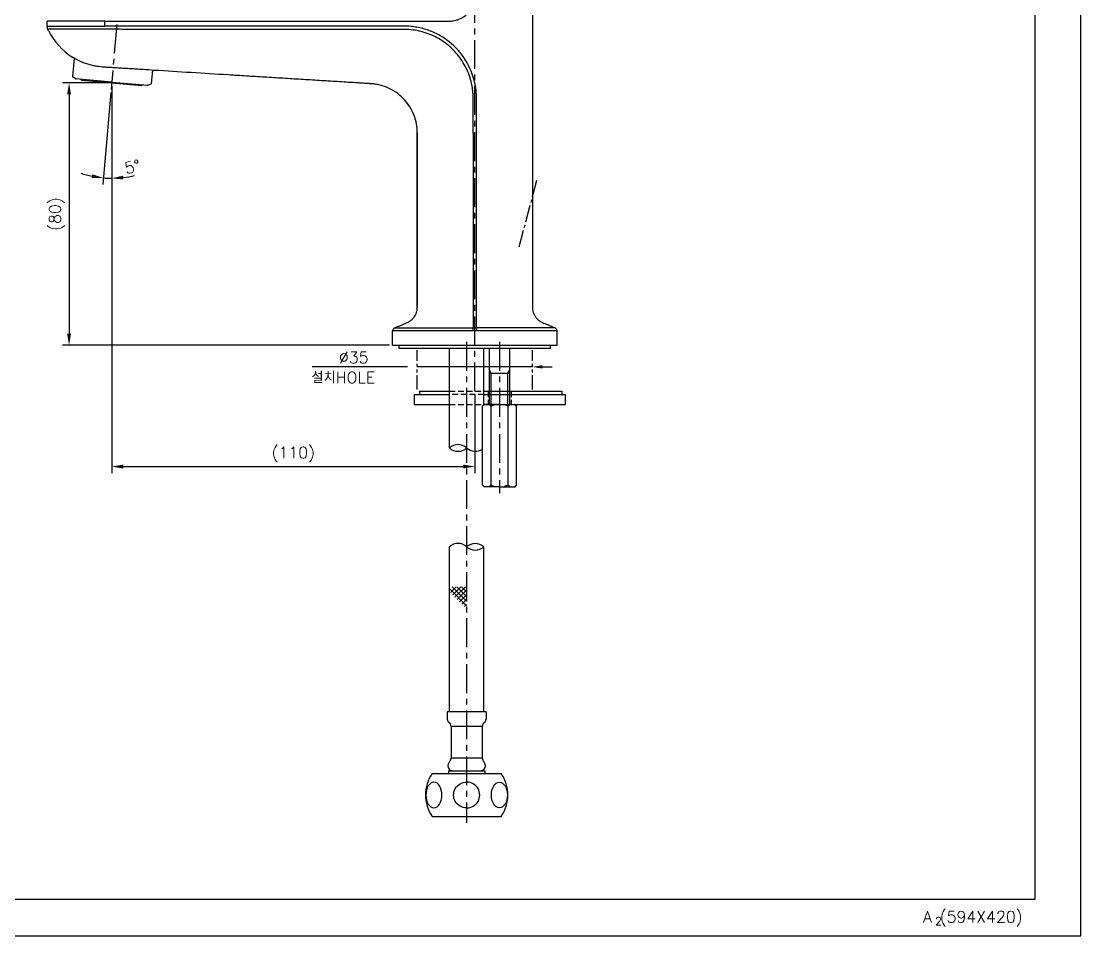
# Model space of a CAD drawing. Extents: x -14459 to -13865, y -11108 to -10688.
# Drawn here: x -14187.1 to -13864.9, y -11108 to -10830 of the extents above; entities that cross this region are included whole.
import ezdxf

# ---------------------------------------------------------------- set-up
doc = ezdxf.new("R2010")
doc.units = 0
doc.header["$LTSCALE"] = 7
for name, pattern in [('CENTER', [2, 1.25, -0.25, 0.25, -0.25]), ('CENTER2', [1.125, 0.75, -0.125, 0.125, -0.125]), ('HIDDEN', [0.375, 0.25, -0.125]), ('PHANTOM', [2.5, 1.25, -0.25, 0.25, -0.25, 0.25, -0.25])]:
    doc.linetypes.add(name, pattern=pattern)
doc.layers.get('0').update_dxf_attribs({"color": 2, "linetype": 'CONTINUOUS'})
doc.layers.get('Defpoints').update_dxf_attribs({"linetype": 'CONTINUOUS'})
for name, color, linetype in [('CENTER', 1, 'CENTER2'), ('CL', 1, 'CENTER'), ('D', 2, 'CONTINUOUS'), ('DEFAULT_2', 8, 'HIDDEN'), ('DIM', 2, 'CONTINUOUS'), ('DWG', 7, 'CONTINUOUS'), ('FL0702_BODY_DXF_CONTINUOUS_LINE', 7, 'CONTINUOUS'), ('PH', 3, 'PHANTOM'), ('TXT', 4, 'CONTINUOUS')]:
    doc.layers.add(name, color=color, linetype=linetype)
doc.styles.add('DD', font='romans', dxfattribs={"bigfont": 'GHS.shx'})
doc.styles.add('GHS', font='ROMANS.shx', dxfattribs={"bigfont": 'GHS.shx'})
doc.dimstyles.new('CWC', dxfattribs={"dimscale": 0, "dimtxt": 3.5, "dimasz": 3.5, "dimexe": 2, "dimexo": 1, "dimgap": 1, "dimtad": 1, "dimdec": 4, "dimdsep": 46, "dimtxsty": 'DD', "dimcen": 3, "dimclrd": 2, "dimclre": 2, "dimclrt": 2, "dimadec": 3, "dimazin": 2, "dimtfac": 1, "dimtdec": 4, "dimtmove": 0, "dimatfit": 3, "dimfxl": 1, "dimtvp": 1, "dimtolj": 1, "dimtzin": 0, "dimlwd": -1, "dimlwe": -1, "dimarcsym": 0})

# ---------------------------------------------------------------- blocks, each defined once
blk = doc.blocks.new('*D4')
at = {"layer": 'Defpoints', "color": 0, "transparency": 16777216}
for p in [(-14798.39, -11957.51), (-14811.36, -12037.28), (-14712.99, -12037.28)]:
    blk.add_point(p, dxfattribs=at)
at = {"layer": 'DWG', "color": 2, "transparency": 16777216}
for p, q in [((-14799.39, -11957.51), (-14813.36, -11957.51)), ((-14811.36, -11961.01), (-14811.36, -12033.78)), ((-14713.99, -12037.28), (-14813.36, -12037.28))]:
    blk.add_line(p, q, dxfattribs=at)
for points in [[(-14811.95, -11961.01), (-14810.78, -11961.01), (-14811.36, -11957.51)], [(-14811.95, -12033.78), (-14810.78, -12033.78), (-14811.36, -12037.28)]]:
    blk.add_solid(points, dxfattribs=at)
at = {"layer": 'DWG', "color": 2, "transparency": 16777216, "insert": (-14815.03, -11997.4), "char_height": 3.5, "attachment_point": 5, "rotation": 90, "style": 'DD'}
blk.add_mtext('\\A1;(80)', dxfattribs=at)
blk = doc.blocks.new('*D5')
at = {"layer": 'Defpoints', "color": 0, "transparency": 16777216}
for p in [(-14796.84, -11939.78), (-14798.39, -11956.99), (-14798.56, -11959.5), (-14798.39, -11957.51), (-14800.08, -11986.48)]:
    blk.add_point(p, dxfattribs=at)
at = {"layer": 'DWG', "color": 2, "transparency": 16777216}
for p, q in [((-14798.39, -11958.51), (-14798.39, -11988.53)), ((-14798.65, -11960.5), (-14801.09, -11988.41))]:
    blk.add_line(p, q, dxfattribs=at)
for start, end in [(251.1712, 258.0856), (276.9144, 283.8288), (265, 270)]:
    blk.add_arc((-14798.39, -11957.51), 29.02, start, end, dxfattribs=at)
for points in [[(-14804.3, -11985.33), (-14804.47, -11986.48), (-14800.92, -11986.42)], [(-14794.86, -11986.9), (-14794.93, -11985.74), (-14798.39, -11986.53)]]:
    blk.add_solid(points, dxfattribs=at)
at = {"layer": 'DWG', "color": 2, "transparency": 16777216, "insert": (-14792.11, -11983.02), "char_height": 3.5, "attachment_point": 5, "rotation": 13.8288, "style": 'DD'}
blk.add_mtext('\\A1;5°', dxfattribs=at)
blk = doc.blocks.new('*D6')
at = {"layer": 'Defpoints', "color": 0, "transparency": 16777216}
for p in [(-14798.39, -11957.51), (-14687.99, -12051.28), (-14687.99, -12074.16)]:
    blk.add_point(p, dxfattribs=at)
at = {"layer": 'DWG', "color": 2, "transparency": 16777216}
for p, q in [((-14798.39, -11958.51), (-14798.39, -12076.16)), ((-14687.99, -12052.28), (-14687.99, -12076.16)), ((-14794.89, -12074.16), (-14691.49, -12074.16))]:
    blk.add_line(p, q, dxfattribs=at)
for points in [[(-14794.89, -12073.58), (-14794.89, -12074.74), (-14798.39, -12074.16)], [(-14691.49, -12073.58), (-14691.49, -12074.74), (-14687.99, -12074.16)]]:
    blk.add_solid(points, dxfattribs=at)
at = {"layer": 'DWG', "color": 2, "transparency": 16777216, "insert": (-14743.19, -12070.49), "char_height": 3.5, "attachment_point": 5, "style": 'DD'}
blk.add_mtext('\\A1;(110)', dxfattribs=at)

msp = doc.modelspace()

# ---------------------------------------------------------------- linework, layer by layer
at = {"color": 7, "linetype": 'Continuous'}
msp.add_line((-14044.79002, -10929.46179), (-14044.79002, -10946.4618), dxfattribs=at)
at = {"color": 2}
for p, q in [((-14056.62861, -11002.65717), (-14051.62861, -11007.65717)), ((-14056.58739, -11003.62441), (-14054.83542, -11001.87244)), ((-14055.99913, -11001.87244), (-14051.62861, -11006.24295)), ((-14055.88029, -11004.33152), (-14053.4212, -11001.87244)), ((-14055.17318, -11005.03863), (-14052.00699, -11001.87244)), ((-14054.58491, -11001.87244), (-14051.62861, -11004.82874)), ((-14054.46607, -11005.74573), (-14051.62861, -11002.90827)), ((-14053.1707, -11001.87244), (-14051.62861, -11003.41452)), ((-14053.75897, -11006.45284), (-14051.62861, -11004.32248)), ((-14053.05186, -11007.15995), (-14051.62861, -11005.7367)), ((-14052.30186, -11007.90995), (-14051.62861, -11007.2367))]:
    msp.add_line(p, q, dxfattribs=at)
at = {"linetype": 'Continuous'}
msp.add_lwpolyline([(-14458.92701, -11107.98563), (-13864.92701, -11107.98563), (-13864.92701, -10687.98563), (-14458.92701, -10687.98563)], close=True, dxfattribs=at)
for centre, radius, start, end in [((-14054.25361, -10962.5985), 3.93881, 48.2067538, 131.7932462), ((-14054.25361, -10956.87935), 3.82534, 226.6689117, 313.3310883), ((-14049.00361, -10956.72624), 3.93811, 228.1976818, 303.5846091), ((-14054.25361, -10992.53347), 3.82534, 46.6689117, 133.3310883), ((-14049.00361, -10992.68752), 3.93881, 48.2067538, 131.7932462), ((-14049.00361, -10986.81432), 3.93881, 228.2067538, 311.7932462)]:
    msp.add_arc(centre, radius, start, end)
at = {"layer": 'CENTER'}
msp.add_line((-14035.68148, -10898.58631), (-14030.07597, -10877.66625), dxfattribs=at)
at = {"layer": 'CENTER', "linetype": 'CENTER'}
for p, q in [((-14051.62861, -10927.46179), (-14051.62861, -11073.67906)), ((-14041.62902, -10927.46179), (-14041.62902, -10973.4618))]:
    msp.add_line(p, q, dxfattribs=at)
at = {"layer": 'CL'}
msp.add_line((-14157.9764, -10830.95926), (-14159.70208, -10850.68392), dxfattribs=at)
at = {"layer": 'D', "color": 1, "linetype": 'CENTER'}
msp.add_line((-14049.12861, -10942.4618), (-14049.12861, -10790.36549), dxfattribs=at)
at = {"layer": 'D'}
for p, q in [((-14069.62867, -10935.04681), (-14098.59167, -10935.04681)), ((-14031.62867, -10935.04681), (-14066.62867, -10935.04681)), ((-14044.12902, -10936.9618), (-14044.79002, -10935.81691)), ((-14039.12902, -10936.9618), (-14038.46802, -10935.81691)), ((-14028.62851, -10935.04681), (-14025.62851, -10935.04681)), ((-14044.12902, -10946.4618), (-14044.12902, -10936.9618)), ((-14039.12902, -10946.4618), (-14039.12902, -10936.9618))]:
    msp.add_line(p, q, dxfattribs=at)
for p in [(-14170.46848, -10847.53357), (-14170.46848, -10847.53357), (-14148.5522, -10849.451), (-14148.5522, -10849.451)]:
    msp.add_point(p, dxfattribs=at)
msp.add_solid([(-14028.62851, -10934.54681), (-14028.62851, -10935.54681), (-14031.62851, -10935.04681)], dxfattribs=at)
at = {"layer": 'DEFAULT_2', "color": 8, "linetype": 'HIDDEN'}
for p, q in [((-14056.87861, -10942.4618), (-14046.37861, -10942.4618)), ((-14045.12882, -10942.4618), (-14045.12882, -10946.4618)), ((-14038.12882, -10942.4618), (-14038.12882, -10946.4618)), ((-14046.37861, -10943.4618), (-14056.87861, -10943.4618)), ((-14056.87861, -10946.4618), (-14046.37861, -10946.4618))]:
    msp.add_line(p, q, dxfattribs=at)
at = {"layer": 'Defpoints', "color": 0, "linetype": 'ByBlock'}
for p in [(-14169.5221, -10847.61637), (-14169.5221, -10847.61637), (-14147.50568, -10848.963), (-14147.50568, -10848.963), (-14147.50568, -10848.963), (-14147.50568, -10848.963), (-14149.49858, -10849.3682), (-14149.49858, -10849.3682), (-14148.5522, -10849.451), (-14148.5522, -10849.451), (-14148.5522, -10849.451), (-14148.5522, -10849.451), (-14148.5522, -10849.451), (-14148.5522, -10849.451), (-14148.5522, -10849.451), (-14148.5522, -10849.451), (-14148.5522, -10849.451), (-14148.5522, -10849.451)]:
    msp.add_point(p, dxfattribs=at)
at = {"layer": 'DIM'}
for p, q in [((-14046.87861, -11044.36338), (-14056.37861, -11044.36338)), ((-14046.87861, -11053.97334), (-14056.37861, -11053.97334))]:
    msp.add_line(p, q, dxfattribs=at)
at = {"layer": 'DWG'}
for p, q in [((-14170.9197, -10841.21731), (-14171.41436, -10846.87127)), ((-14170.9197, -10841.21731), (-14171.41436, -10846.87127)), ((-14147.14788, -10844.87332), (-14147.50568, -10848.963)), ((-14147.14788, -10844.87332), (-14147.50568, -10848.963)), ((-14170.46848, -10847.53357), (-14171.41436, -10846.87127)), ((-14170.46848, -10847.53357), (-14171.41436, -10846.87127)), ((-14159.51034, -10848.49229), (-14170.46848, -10847.53357)), ((-14159.51034, -10848.49229), (-14170.46848, -10847.53357)), ((-14168.64295, -10847.89405), (-14150.41259, -10849.489)), ((-14168.64295, -10847.89405), (-14150.41259, -10849.489)), ((-14159.51034, -10848.49229), (-14148.5522, -10849.451)), ((-14159.51034, -10848.49229), (-14148.5522, -10849.451)), ((-14148.5522, -10849.451), (-14147.50568, -10848.963)), ((-14148.5522, -10849.451), (-14147.50568, -10848.963)), ((-14074.12869, -10928.4618), (-14024.12869, -10928.4618)), ((-14026.12869, -10929.46179), (-14072.12869, -10929.46179)), ((-14056.87861, -10959.6619), (-14056.87861, -10929.46179)), ((-14046.37861, -10946.51524), (-14046.37861, -10929.46179)), ((-14038.46802, -10946.4618), (-14038.46802, -10929.46179)), ((-14044.79002, -10936.9618), (-14038.46802, -10936.9618)), ((-14065.95812, -10942.4618), (-14056.87861, -10942.4618)), ((-14065.95812, -10942.4618), (-14065.95812, -10943.4618)), ((-14046.37861, -10942.4618), (-14022.62882, -10942.4618)), ((-14022.62882, -10943.4618), (-14022.62882, -10942.4618)), ((-14067.59652, -10943.4618), (-14056.87861, -10943.4618)), ((-14067.59652, -10943.4618), (-14067.59652, -10946.4618)), ((-14046.37861, -10943.4618), (-14021.62882, -10943.4618)), ((-14021.62882, -10946.4618), (-14021.62882, -10943.4618)), ((-14067.59652, -10946.4618), (-14056.87861, -10946.4618)), ((-14046.82517, -10946.96181), (-14046.32518, -10946.4618)), ((-14046.82517, -10970.9618), (-14046.82517, -10946.96181)), ((-14046.37861, -10946.4618), (-14021.62882, -10946.4618)), ((-14041.62902, -10946.4618), (-14046.32518, -10946.4618)), ((-14044.2271, -10970.9618), (-14044.2271, -10946.96181)), ((-14041.62902, -10946.4618), (-14036.93287, -10946.4618)), ((-14039.03095, -10970.9618), (-14039.03095, -10946.96181)), ((-14036.43288, -10946.96181), (-14036.93287, -10946.4618)), ((-14036.43288, -10970.9618), (-14036.43288, -10946.96181)), ((-14046.32518, -10971.4618), (-14046.82517, -10970.9618)), ((-14041.62902, -10971.4618), (-14046.32518, -10971.4618)), ((-14041.62902, -10971.4618), (-14036.93287, -10971.4618)), ((-14036.93287, -10971.4618), (-14036.43288, -10970.9618)), ((-14056.87861, -11039.87906), (-14056.87861, -10989.75092)), ((-14046.37861, -11039.87906), (-14046.37861, -10989.75092)), ((-14045.72861, -11039.87906), (-14057.52861, -11039.87906)), ((-14057.52861, -11039.87906), (-14057.52861, -11042.12675)), ((-14045.72861, -11039.87906), (-14045.72861, -11042.12675)), ((-14056.37861, -11044.36338), (-14056.37861, -11053.97334)), ((-14046.87861, -11044.36338), (-14046.87861, -11053.97334)), ((-14057.12861, -11057.87906), (-14057.12861, -11058.67906)), ((-14057.12861, -11057.87906), (-14051.62861, -11057.87906)), ((-14056.52861, -11057.87906), (-14046.12861, -11057.87906)), ((-14046.12861, -11057.87906), (-14046.12861, -11058.67906)), ((-14062.12861, -11058.67906), (-14041.12861, -11058.67906)), ((-14062.12861, -11071.67906), (-14041.12861, -11071.67906))]:
    msp.add_line(p, q, dxfattribs=at)
at = {"layer": 'DWG', "lineweight": 25}
for p, q in [((-14072.12869, -10929.46179), (-14072.12869, -10928.46179)), ((-14026.12869, -10929.46179), (-14026.12869, -10928.46179))]:
    msp.add_line(p, q, dxfattribs=at)
at = {"layer": 'DWG'}
for points in [[(-14046.82517, -10946.96181), (-14046.75123, -10946.88951), (-14046.67843, -10946.82149), (-14046.60679, -10946.75776), (-14046.53642, -10946.69844), (-14046.46722, -10946.6434), (-14046.39878, -10946.59224), (-14046.33098, -10946.54487), (-14046.26394, -10946.50139), (-14046.19767, -10946.4618)], [(-14044.8546, -10946.4618), (-14044.78799, -10946.50162), (-14044.72069, -10946.54529), (-14044.65272, -10946.5928), (-14044.58419, -10946.64405), (-14044.51498, -10946.69915), (-14044.44471, -10946.75845), (-14044.37324, -10946.82204), (-14044.3007, -10946.88982), (-14044.2271, -10946.96181)], [(-14044.2271, -10946.96181), (-14044.0792, -10946.88951), (-14043.9336, -10946.82149), (-14043.79031, -10946.75776), (-14043.6496, -10946.69844), (-14043.51119, -10946.6434), (-14043.37431, -10946.59224), (-14043.23871, -10946.54487), (-14043.10464, -10946.50139), (-14042.9721, -10946.4618)], [(-14039.03095, -10946.96181), (-14039.17885, -10946.88951), (-14039.32445, -10946.82149), (-14039.46773, -10946.75776), (-14039.60845, -10946.69844), (-14039.74686, -10946.6434), (-14039.88374, -10946.59224), (-14040.01934, -10946.54487), (-14040.15341, -10946.50139), (-14040.28595, -10946.4618)], [(-14038.40345, -10946.4618), (-14038.47006, -10946.50162), (-14038.53735, -10946.54529), (-14038.60533, -10946.5928), (-14038.67386, -10946.64405), (-14038.74307, -10946.69915), (-14038.81334, -10946.75845), (-14038.88481, -10946.82204), (-14038.95735, -10946.88982), (-14039.03095, -10946.96181)], [(-14036.43287, -10946.96181), (-14036.50682, -10946.88951), (-14036.57962, -10946.82149), (-14036.65126, -10946.75776), (-14036.72162, -10946.69844), (-14036.79082, -10946.6434), (-14036.85926, -10946.59224), (-14036.92707, -10946.54487), (-14036.9941, -10946.50139), (-14037.06037, -10946.4618)], [(-14046.82517, -10970.9618), (-14046.75123, -10971.0341), (-14046.67843, -10971.10211), (-14046.60679, -10971.16584), (-14046.53642, -10971.22517), (-14046.46722, -10971.28021), (-14046.39878, -10971.33136), (-14046.33098, -10971.37874), (-14046.26394, -10971.42222), (-14046.19767, -10971.4618)], [(-14044.8546, -10971.4618), (-14044.78799, -10971.42198), (-14044.72069, -10971.37831), (-14044.65272, -10971.3308), (-14044.58419, -10971.27955), (-14044.51498, -10971.22445), (-14044.44471, -10971.16516), (-14044.37324, -10971.10157), (-14044.3007, -10971.03378), (-14044.2271, -10970.9618)], [(-14044.2271, -10970.9618), (-14044.0792, -10971.0341), (-14043.9336, -10971.10211), (-14043.79031, -10971.16584), (-14043.6496, -10971.22517), (-14043.51119, -10971.28021), (-14043.37431, -10971.33136), (-14043.23871, -10971.37874), (-14043.10464, -10971.42222), (-14042.9721, -10971.4618)], [(-14039.03095, -10970.9618), (-14039.17885, -10971.0341), (-14039.32445, -10971.10211), (-14039.46773, -10971.16584), (-14039.60845, -10971.22517), (-14039.74686, -10971.28021), (-14039.88374, -10971.33136), (-14040.01934, -10971.37874), (-14040.15341, -10971.42222), (-14040.28595, -10971.4618)], [(-14038.40345, -10971.4618), (-14038.47006, -10971.42198), (-14038.53735, -10971.37831), (-14038.60533, -10971.3308), (-14038.67386, -10971.27955), (-14038.74307, -10971.22445), (-14038.81334, -10971.16516), (-14038.88481, -10971.10157), (-14038.95735, -10971.03378), (-14039.03095, -10970.9618)], [(-14036.43287, -10970.9618), (-14036.50682, -10971.0341), (-14036.57962, -10971.10211), (-14036.65126, -10971.16584), (-14036.72162, -10971.22517), (-14036.79082, -10971.28021), (-14036.85926, -10971.33136), (-14036.92707, -10971.37874), (-14036.9941, -10971.42222), (-14037.06037, -10971.4618)]]:
    msp.add_lwpolyline(points, dxfattribs=at)
for centre, radius, start, end in [((-14168.62116, -10847.645), 0.25, 186.536959, 265), ((-14168.62116, -10847.645), 0.25, 186.536959, 265), ((-14150.3908, -10849.23995), 0.25, 265, 343.463041), ((-14150.3908, -10849.23995), 0.25, 265, 343.463041), ((-14056.27861, -11042.12675), 1.25, 180, 234.4214743), ((-14046.97861, -11042.12675), 1.25, 305.5785257, 0), ((-14057.87861, -11044.36338), 1.5, 0, 54.4214743), ((-14045.37861, -11044.36338), 1.5, 125.5785257, 180), ((-14055.67993, -11056.22906), 1.65, 134.2663389, 222.0731288), ((-14057.87861, -11053.97334), 1.5, 314.2663389, 0), ((-14045.37861, -11053.97334), 1.5, 180, 225.7336611), ((-14047.57729, -11056.22906), 1.65, 317.9268712, 45.7336611), ((-14055.67993, -11056.22906), 1.65, 222.0731288, 259.6550493), ((-14055.67993, -11056.22906), 1.65, 259.6550493, 270), ((-14047.57729, -11056.22906), 1.65, 270, 280.3449507), ((-14047.57729, -11056.22906), 1.65, 280.3449507, 317.9268712), ((-14052.56611, -11065.17906), 11.5625, 145.7945421, 214.2054579), ((-14050.69111, -11065.17906), 11.5625, 325.7945421, 34.2054579)]:
    msp.add_arc(centre, radius, start, end, dxfattribs=at)
at = {"layer": 'DWG', "extrusion": (0, 0, -1)}
msp.add_ellipse((-14061.5879, -11065.18672), major_axis=(0, 3.90287), ratio=0.627611633, dxfattribs=at)
msp.add_ellipse((-14051.62861, -11065.18672), major_axis=(-3.98229, 0), ratio=0.980057325, start_param=4.71238898, end_param=7.853981634, dxfattribs=at)
at = {"layer": 'DWG'}
msp.add_ellipse((-14051.62861, -11065.18672), major_axis=(3.98229, 0), ratio=0.980057325, start_param=4.71238898, end_param=7.853981634, dxfattribs=at)
msp.add_ellipse((-14041.66932, -11065.18672), major_axis=(0, 3.90287), ratio=0.627611633, dxfattribs=at)
at = {"layer": 'FL0702_BODY_DXF_CONTINUOUS_LINE', "color": 7, "linetype": 'Continuous'}
for p, q in [((-14161.62872, -10829.96183), (-14179.12873, -10829.96187)), ((-14179.12872, -10831.46181), (-14161.62872, -10831.46178)), ((-14179.12869, -10831.46181), (-14179.12869, -10829.96187)), ((-14161.62872, -10831.46178), (-14161.62872, -10829.96183)), ((-14066.62872, -10863.94767), (-14066.62852, -10916.96601)), ((-14049.63029, -10863.94767), (-14049.62871, -10923.20217)), ((-14073.53779, -10923.2085), (-14048.62862, -10923.20206)), ((-14024.73548, -10923.20135), (-14048.62876, -10923.20201)), ((-14024.12873, -10924.12219), (-14074.12872, -10924.12245)), ((-14074.12869, -10928.4618), (-14074.12869, -10924.12245)), ((-14024.12869, -10928.4618), (-14024.12869, -10924.12219))]:
    msp.add_line(p, q, dxfattribs=at)
for centre, radius, start, end in [((-14160.78016, -10823.99813), 20.00223, 206.0432861, 237.9376702), ((-14073.12865, -10924.12097), 1, 113.2146184, 180.0732998), ((-14025.1287, -10924.12079), 1, 359.9201298, 66.7614807)]:
    msp.add_arc(centre, radius, start, end, dxfattribs=at)
for points, knots in [([(-14031.62869, -10818.4618), (-14031.62869, -10818.62846), (-14031.62869, -10818.79512), (-14031.62869, -10818.96178), (-14031.62869, -10818.96178), (-14031.62869, -10818.96179), (-14031.62869, -10818.9618), (-14031.62869, -10823.46259), (-14031.62869, -10832.46418), (-14031.62869, -10843.71616), (-14031.62869, -10852.71774), (-14031.62869, -10859.46893), (-14031.62869, -10866.22012), (-14031.62869, -10872.97131), (-14031.62869, -10879.7225), (-14031.62886, -10886.47371), (-14031.62933, -10892.09972), (-14031.6293, -10896.60051), (-14031.62895, -10899.97606), (-14031.62807, -10903.35159), (-14031.62736, -10906.16452), (-14031.62713, -10908.41489), (-14031.6272, -10910.10269), (-14031.6276, -10911.79054), (-14031.62825, -10913.1971), (-14031.62907, -10914.32235), (-14031.62959, -10915.16622), (-14031.62855, -10915.86942), (-14031.62757, -10916.43211), (-14031.63058, -10916.85406), (-14031.6229, -10917.27606), (-14031.56509, -10917.83592), (-14031.39855, -10918.52218), (-14031.06716, -10919.30123), (-14030.60795, -10920.01319), (-14030.03698, -10920.63783), (-14029.14787, -10921.33816), (-14028.09193, -10921.75599), (-14027.06248, -10922.20345), (-14026.02751, -10922.64611), (-14025.25242, -10922.97943), (-14024.73544, -10923.20135)], [-0.004629143, -0.004629143, -0.004629143, -0.004629143, -0.000000219, -0.000000219, -0.000000219, 0, 0, 0, 0.125008842, 0.250017684, 0.312522105, 0.375026526, 0.437530947, 0.500035368, 0.562539819, 0.62504445, 0.687549236, 0.718801408, 0.750053234, 0.781304655, 0.812556119, 0.828182061, 0.843808248, 0.859434758, 0.87506167, 0.882875287, 0.890688443, 0.898500008, 0.90240684, 0.906316451, 0.910221136, 0.914122713, 0.9219292, 0.929731098, 0.937533749, 0.945340605, 0.953146942, 0.968747717, 0.976560845, 0.984373949, 1, 1, 1, 1]), ([(-14161.62873, -10829.9619), (-14156.83994, -10829.96189), (-14147.26237, -10829.96177), (-14132.896, -10829.96157), (-14120.92403, -10829.96146), (-14111.34644, -10829.96149), (-14104.16324, -10829.96156), (-14096.98003, -10829.96159), (-14089.79682, -10829.96154), (-14083.81081, -10829.96136), (-14079.02199, -10829.96112), (-14075.43038, -10829.96086), (-14071.83877, -10829.96063), (-14068.84576, -10829.9606), (-14066.45136, -10829.96073), (-14064.65555, -10829.9608), (-14062.85974, -10829.9608), (-14061.06393, -10829.96059), (-14059.56742, -10829.96035), (-14058.3702, -10829.95967), (-14057.62199, -10829.95756), (-14057.02331, -10829.95795), (-14056.42521, -10829.93368), (-14055.68038, -10829.85076), (-14054.80344, -10829.65095), (-14053.6707, -10829.26171), (-14052.34116, -10828.55487), (-14050.9557, -10827.39721), (-14049.84905, -10825.97051), (-14049.32901, -10824.88313), (-14049.12895, -10824.32016)], [0, 0, 0, 0, 0.125016276, 0.250032511, 0.375048901, 0.437557159, 0.500065462, 0.56257381, 0.625082204, 0.687590643, 0.718844879, 0.750099127, 0.781353374, 0.812607607, 0.828234718, 0.843861838, 0.859488981, 0.875116165, 0.89074341, 0.898556999, 0.906370491, 0.910277202, 0.914184277, 0.921993558, 0.929803737, 0.937613893, 0.953213846, 0.968807495, 0.984402624, 1, 1, 1, 1]), ([(-14178.72166, -10832.7576), (-14178.86006, -10832.57519), (-14179.06428, -10832.15272), (-14179.12723, -10831.69241), (-14179.12739, -10831.46345)], [0, 0, 0, 0, 0.500017522, 1, 1, 1, 1]), ([(-14049.63013, -10863.96884), (-14049.62383, -10863.1327), (-14049.6138, -10861.46039), (-14049.61774, -10858.95188), (-14049.62586, -10856.86152), (-14049.63376, -10855.18916), (-14049.63653, -10853.93491), (-14049.64504, -10852.68041), (-14049.72258, -10851.42757), (-14049.87802, -10850.18204), (-14050.17977, -10848.53634), (-14050.7535, -10846.52031), (-14051.72885, -10844.20385), (-14052.96739, -10842.01617), (-14054.94814, -10839.31779), (-14058.01139, -10836.4187), (-14061.67926, -10834.3409), (-14064.83423, -10833.22153), (-14067.29044, -10832.68389), (-14069.37556, -10832.48068), (-14071.0479, -10832.45855), (-14072.72025, -10832.45885), (-14074.81074, -10832.45263), (-14077.31919, -10832.45966), (-14079.82769, -10832.46689), (-14082.33618, -10832.46179), (-14084.84467, -10832.45893), (-14088.18933, -10832.46079), (-14092.37015, -10832.46364), (-14097.38714, -10832.46148), (-14102.40412, -10832.46201), (-14109.09344, -10832.46192), (-14117.45507, -10832.46194), (-14125.8167, -10832.46098), (-14132.506, -10832.45902), (-14137.52296, -10832.45678), (-14142.53991, -10832.45342), (-14147.55686, -10832.44894), (-14152.57379, -10832.44199), (-14156.75453, -10832.43728), (-14160.09903, -10832.42705), (-14162.59967, -10832.4269), (-14165.0679, -10832.42125), (-14167.46223, -10832.41739), (-14169.73336, -10832.41422), (-14171.83404, -10832.41222), (-14173.45756, -10832.40998), (-14174.63809, -10832.40966), (-14175.42346, -10832.40783), (-14176.13686, -10832.40917), (-14176.77465, -10832.40679), (-14177.25773, -10832.40928), (-14177.60379, -10832.40606), (-14177.83183, -10832.40436), (-14178.00994, -10832.41357), (-14178.1424, -10832.40195), (-14178.23385, -10832.39264), (-14178.31757, -10832.40105), (-14178.39461, -10832.4108), (-14178.46994, -10832.40955), (-14178.54054, -10832.39713), (-14178.60536, -10832.39045), (-14178.66256, -10832.39257), (-14178.70895, -10832.41041), (-14178.7537, -10832.41662), (-14178.79443, -10832.40731), (-14178.82308, -10832.42401), (-14178.84854, -10832.41868), (-14178.86271, -10832.40947), (-14178.88269, -10832.39663), (-14178.88717, -10832.41065), (-14178.88711, -10832.41543)], [0, 0, 0, 0, 0.016532418, 0.033064774, 0.049597238, 0.057862867, 0.066130204, 0.074397085, 0.082662742, 0.090931741, 0.099199438, 0.115726891, 0.13225538, 0.148784114, 0.165312685, 0.19830928, 0.231307996, 0.247836589, 0.264363493, 0.280892067, 0.289158205, 0.29742619, 0.313957838, 0.330490482, 0.347022803, 0.363555221, 0.38008763, 0.396620021, 0.429684825, 0.462749626, 0.495814426, 0.528879223, 0.595008789, 0.661138276, 0.694202967, 0.72726761, 0.760332202, 0.793396748, 0.82646123, 0.859525678, 0.876057012, 0.892588142, 0.908967475, 0.924858233, 0.939928166, 0.953871752, 0.966392221, 0.972027966, 0.977212915, 0.981920238, 0.986133202, 0.989822935, 0.991471879, 0.992974941, 0.994333321, 0.994988861, 0.995603494, 0.996144644, 0.996646685, 0.997139001, 0.997626576, 0.998061648, 0.998428693, 0.998742709, 0.999036874, 0.999313645, 0.999531695, 0.999648533, 0.999796842, 0.999905567, 1, 1, 1, 1]), ([(-14049.12904, -10848.79731), (-14049.66105, -10846.34888), (-14051.57833, -10841.59478), (-14055.84667, -10836.82883), (-14059.52596, -10834.39411), (-14061.7873, -10833.28483), (-14063.5503, -10832.60375), (-14065.36508, -10832.07611), (-14066.90971, -10831.76638), (-14068.15748, -10831.59762), (-14069.09795, -10831.51093), (-14070.04134, -10831.46439), (-14070.98564, -10831.46397), (-14071.92978, -10831.46352), (-14073.18872, -10831.46228), (-14074.76238, -10831.46219), (-14076.65079, -10831.46222), (-14079.16866, -10831.46221), (-14082.316, -10831.46219), (-14086.09279, -10831.46212), (-14089.86959, -10831.46203), (-14094.9053, -10831.46193), (-14101.19995, -10831.46181), (-14108.75353, -10831.46175), (-14116.30711, -10831.46174), (-14123.86069, -10831.46177), (-14133.93212, -10831.46181), (-14146.52146, -10831.46179), (-14156.59293, -10831.46179), (-14161.62869, -10831.46179)], [0, 0, 0, 0, 0.062236364, 0.124473698, 0.155709265, 0.171337477, 0.186964859, 0.202594718, 0.218226886, 0.22604499, 0.233862792, 0.241679646, 0.249496945, 0.257314761, 0.265132437, 0.280767934, 0.296403488, 0.312039025, 0.343310047, 0.374581013, 0.405851937, 0.437122833, 0.49966459, 0.56220637, 0.624748191, 0.687290021, 0.749831829, 0.874915368, 1, 1, 1, 1]), ([(-14171.3903, -10840.94873), (-14171.39146, -10840.94886), (-14171.39435, -10840.94894), (-14171.39808, -10840.94826), (-14171.3982, -10840.94962)], [0.9997186777913, 0.9997186777913, 0.9997186777913, 0.9997186777913, 0.9998434072, 1, 1, 1, 1]), ([(-14066.62869, -10863.94767), (-14066.62869, -10862.1326), (-14067.30047, -10858.46893), (-14069.72612, -10854.50298), (-14072.4053, -10852.0135), (-14074.72706, -10850.53556), (-14076.85579, -10849.67516), (-14078.62953, -10849.23055), (-14079.98636, -10849.01369), (-14081.35725, -10848.93785), (-14082.72693, -10848.85148), (-14084.09754, -10848.76699), (-14085.92588, -10848.65418), (-14088.21268, -10848.51318), (-14090.95853, -10848.34384), (-14093.7068, -10848.17435), (-14097.37658, -10847.94804), (-14101.97136, -10847.66467), (-14107.49511, -10847.32402), (-14113.03335, -10846.98248), (-14118.58772, -10846.63994), (-14126.03043, -10846.18092), (-14135.3862, -10845.60391), (-14142.8848, -10845.14161), (-14146.64913, -10844.90944)], [0, 0, 0, 0, 0.061434817, 0.12288783, 0.153754892, 0.18463343, 0.215525411, 0.230992752, 0.246466223, 0.261946555, 0.277433876, 0.29292599, 0.308423695, 0.339436497, 0.370474347, 0.401539552, 0.432634369, 0.494921936, 0.557355262, 0.619952561, 0.68273205, 0.745711948, 0.872345848, 1, 1, 1, 1]), ([(-14048.62878, -10923.20195), (-14048.62884, -10921.20329), (-14048.62899, -10915.94545), (-14048.62903, -10907.42839), (-14048.62914, -10897.65077), (-14048.62892, -10889.50272), (-14048.62885, -10882.98429), (-14048.62892, -10878.09547), (-14048.62914, -10873.20664), (-14048.62955, -10869.13263), (-14048.6299, -10865.87341), (-14048.63009, -10863.429), (-14048.63013, -10860.98459), (-14048.62999, -10858.54017), (-14048.62955, -10856.50316), (-14048.62931, -10855.07726), (-14048.63044, -10854.26244), (-14048.62886, -10853.65136), (-14048.63129, -10853.04024), (-14048.65843, -10852.22585), (-14048.73443, -10851.20973), (-14048.89195, -10849.9973), (-14049.0424, -10849.1961), (-14049.12887, -10848.79805)], [0, 0, 0, 0, 0.080548883, 0.211899117, 0.343250497, 0.474601901, 0.540277601, 0.605953291, 0.671628961, 0.737304606, 0.770142426, 0.802980257, 0.835818106, 0.868655983, 0.901493894, 0.917912785, 0.926122225, 0.934331938, 0.942540919, 0.950749703, 0.967166986, 0.983584138, 1, 1, 1, 1]), ([(-14073.52114, -10923.20119), (-14073.2194, -10923.07183), (-14072.61587, -10922.81326), (-14071.71076, -10922.42497), (-14070.9565, -10922.10144), (-14070.35397, -10921.84045), (-14069.90056, -10921.64856), (-14069.44737, -10921.45519), (-14068.87127, -10921.13963), (-14068.21177, -10920.64354), (-14067.55523, -10919.90299), (-14067.05635, -10919.04844), (-14066.78782, -10918.26814), (-14066.66582, -10917.62282), (-14066.62394, -10917.13128), (-14066.62984, -10916.63871), (-14066.62943, -10916.14632), (-14066.62871, -10915.65388), (-14066.6279, -10914.99734), (-14066.6276, -10914.17662), (-14066.62786, -10913.19174), (-14066.62844, -10912.20682), (-14066.62915, -10910.89361), (-14066.62955, -10909.25212), (-14066.62955, -10906.62577), (-14066.62889, -10903.34285), (-14066.62869, -10899.40335), (-14066.62869, -10895.46384), (-14066.62869, -10891.52432), (-14066.62869, -10887.5848), (-14066.62869, -10883.64527), (-14066.62869, -10878.39258), (-14066.62869, -10871.82671), (-14066.62869, -10866.57402), (-14066.62869, -10863.94767)], [0, 0, 0, 0, 0.015626897, 0.031253749, 0.046880441, 0.054693705, 0.062507777, 0.070320029, 0.078131095, 0.093728388, 0.109332397, 0.12493123, 0.140531961, 0.148343217, 0.15615276, 0.163966331, 0.171780464, 0.179593088, 0.187405798, 0.203032057, 0.218659106, 0.234286539, 0.249913953, 0.281168189, 0.31242183, 0.374928401, 0.437435272, 0.499942428, 0.562449625, 0.624956821, 0.687464017, 0.749971214, 0.874985607, 1, 1, 1, 1]), ([(-14049.64103, -10924.12123), (-14049.64104, -10923.93777), (-14049.63891, -10923.63144), (-14049.63454, -10923.32502), (-14049.62869, -10923.20225)], [0, 0, 0, 0, 0.598799442, 1, 1, 1, 1]), ([(-14048.62856, -10923.20213), (-14048.6227, -10923.32491), (-14048.61831, -10923.63135), (-14048.61617, -10923.9377), (-14048.61617, -10924.12116)], [0, 0, 0, 0, 0.401209873, 1, 1, 1, 1])]:
    msp.add_open_spline(points, degree=3, knots=knots, dxfattribs=at)
msp.add_spline([(-14146.64913, -10844.90944), (-14150.01664, -10844.6743), (-14152.1181, -10844.5446), (-14153.79562, -10844.44107), (-14155.63265, -10844.32769), (-14157.55177, -10844.20925), (-14159.74058, -10844.07416), (-14161.24042, -10843.98159), (-14162.3263, -10843.91457), (-14162.43371, -10843.90794), (-14163.41304, -10843.77722), (-14164.51191, -10843.63054), (-14165.70388, -10843.34574), (-14166.43032, -10843.17217), (-14167.10669, -10842.93951), (-14167.86553, -10842.67848), (-14168.22593, -10842.55451), (-14169.00562, -10842.20118), (-14169.89186, -10841.79955), (-14169.92497, -10841.78455), (-14170.50309, -10841.45472), (-14170.88208, -10841.23849), (-14171.43784, -10840.92141)], degree=3, dxfattribs=at)
at = {"layer": 'PH', "ltscale": 0.5}
for p, q in [((-14066.62883, -10941.9618), (-14066.62883, -10929.9618)), ((-14031.62883, -10941.9618), (-14031.62883, -10929.9618))]:
    msp.add_line(p, q, dxfattribs=at)
at = {"layer": 'TXT', "color": 4}
msp.add_line((-13878.92701, -10706.98563), (-13878.92701, -11096.98563), dxfattribs=at)
at = {"layer": 'TXT', "color": 4, "linetype": 'Continuous'}
msp.add_line((-13878.92701, -11096.98563), (-14432.92701, -11096.98563), dxfattribs=at)

# ---------------------------------------------------------------- texts
at = {"color": 7, "style": 'GHS'}
for s, height, p in [('A (594X420)', 3.5, (-13912.91317, -11103.95873)), ('2', 2.5, (-13909.25949, -11104.7907))]:
    msp.add_text(s, height=height, dxfattribs=at).set_placement(p)
at = {"layer": 'D', "char_height": 3.5, "attachment_point": 5, "style": 'GHS'}
for s, insert in [('%%C35', (-14085.96451, -10932.18015)), ('\\A1;설치HOLE', (-14089.13646, -10938.26935))]:
    msp.add_mtext(s, dxfattribs=dict(at, insert=insert))

# ---------------------------------------------------------------- dimensions: what is measured, and where the dimension line sits
at = {"layer": 'DWG'}
dim = msp.add_angular_dim_2l(base=(-14161.21514, -10877.66259), line1=((-14157.9764, -10830.95926), (-14159.70208, -10850.68392)), line2=((-14159.52777, -10848.69153), (-14159.52777, -10848.17195)), dimstyle='CWC', override={"dimscale": 1}, dxfattribs=at)
dim.commit()
dim.dimension.update_dxf_attribs({"geometry": '*D5', "text_midpoint": (-14152.59133, -10876.87051), "dimtype": 130, "insert": (638.86273, 1108.81904)})
dim = msp.add_linear_dim(base=(-14172.49971, -10928.4618), p1=(-14159.52777, -10848.69153), p2=(-14074.12869, -10928.4618), angle=90, text='(80)', dimstyle='CWC', override={"dimscale": 1}, dxfattribs=at)
dim.commit()
dim.dimension.update_dxf_attribs({"geometry": '*D4', "text_midpoint": (-14176.16638, -10888.57666), "insert": (638.86273, 1108.81904)})
dim = msp.add_linear_dim(base=(-14049.12861, -10965.33974), p1=(-14159.52777, -10848.69153), p2=(-14049.12861, -10942.4618), text='(110)', dimstyle='CWC', override={"dimscale": 1}, dxfattribs=at)
dim.commit()
dim.dimension.update_dxf_attribs({"geometry": '*D6', "text_midpoint": (-14104.32819, -10965.33974), "dimtype": 128, "insert": (638.86273, 1108.81904)})

doc.saveas('drawing.dxf')
